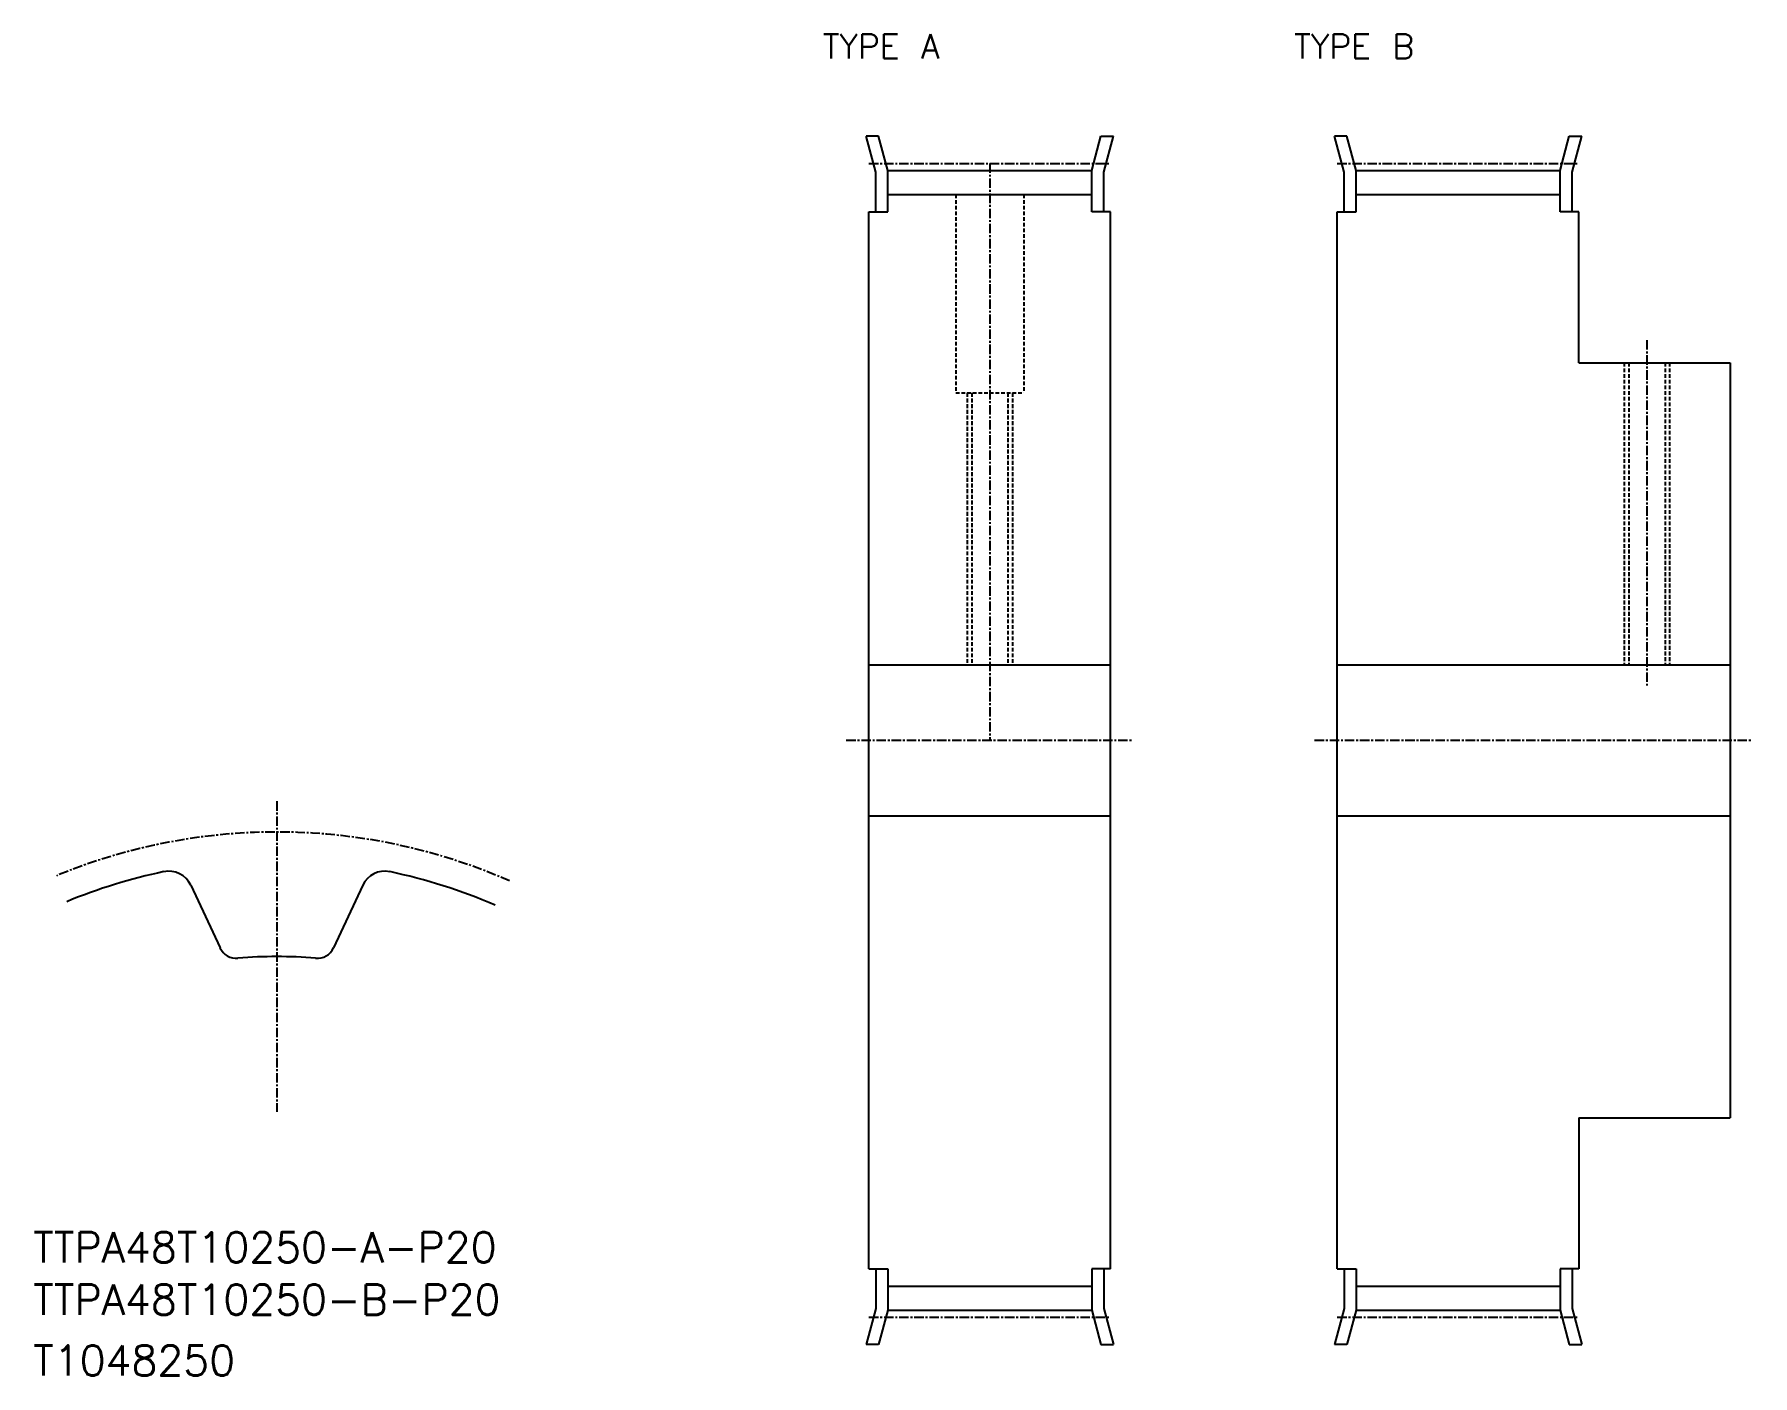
# Model space of a CAD drawing. Extents: x 10 to 238, y 43 to 221.
import ezdxf

# ---------------------------------------------------------------- set-up
doc = ezdxf.new("R2010")
doc.units = 0
doc.linetypes.add('CENTER', pattern=[2, 1.25, -0.25, 0.25, -0.25])
doc.linetypes.add('DASHED', pattern=[0.75, 0.5, -0.25])
doc.layers.get('0').update_dxf_attribs({"linetype": 'CONTINUOUS'})
doc.layers.add('CENTER', color=1, linetype='CENTER')
doc.styles.get("Standard").update_dxf_attribs({"font": 'txt.shx'})

msp = doc.modelspace()

# ---------------------------------------------------------------- linework, layer by layer
at = {"color": 7, "linetype": 'CONTINUOUS'}
for p, q in [((121.57, 202.87), (120.3, 207.61)), ((121.95, 207.61), (120.3, 207.61)), ((123.17, 203.09), (121.95, 207.61)), ((150.17, 203.09), (151.38, 207.61)), ((151.38, 207.61), (153.04, 207.61)), ((151.77, 202.87), (153.04, 207.61)), ((183.57, 202.87), (182.3, 207.61)), ((183.95, 207.61), (182.3, 207.61)), ((185.17, 203.09), (183.95, 207.61)), ((212.17, 203.09), (213.38, 207.61)), ((213.38, 207.61), (215.04, 207.61)), ((213.77, 202.87), (215.04, 207.61)), ((121.57, 197.61), (121.57, 202.87)), ((123.17, 197.61), (123.17, 203.09)), ((123.17, 203.09), (150.17, 203.09)), ((150.17, 197.61), (150.17, 203.09)), ((151.77, 197.61), (151.77, 202.87)), ((183.57, 197.61), (183.57, 202.87)), ((185.17, 203.09), (212.17, 203.09)), ((185.17, 197.61), (185.17, 203.09)), ((212.17, 197.61), (212.17, 203.09)), ((213.77, 197.61), (213.77, 202.87)), ((123.17, 199.89), (150.17, 199.89)), ((185.17, 199.89), (212.17, 199.89)), ((120.67, 57.61), (120.67, 197.61)), ((120.67, 197.61), (123.17, 197.61)), ((152.67, 197.61), (150.17, 197.61)), ((152.67, 57.61), (152.67, 197.61)), ((182.67, 57.61), (182.67, 197.61)), ((182.67, 197.61), (185.17, 197.61)), ((214.67, 197.61), (212.17, 197.61)), ((214.67, 177.61), (214.67, 197.61)), ((214.67, 177.61), (234.67, 177.61)), ((234.67, 177.61), (234.67, 77.61)), ((120.67, 137.61), (152.67, 137.61)), ((182.67, 137.61), (234.67, 137.61)), ((120.67, 117.61), (152.67, 117.61)), ((182.67, 117.61), (234.67, 117.61)), ((30.87, 108.44), (34.75, 100.13)), ((53.66, 108.44), (49.79, 100.13)), ((214.67, 77.61), (214.67, 57.61)), ((214.67, 77.61), (234.67, 77.61)), ((120.67, 57.61), (123.17, 57.61)), ((121.57, 57.61), (121.57, 52.35)), ((123.17, 57.61), (123.17, 52.14)), ((152.67, 57.61), (150.17, 57.61)), ((150.17, 57.61), (150.17, 52.14)), ((151.77, 57.61), (151.77, 52.35)), ((182.67, 57.61), (185.17, 57.61)), ((183.57, 57.61), (183.57, 52.35)), ((185.17, 57.61), (185.17, 52.14)), ((212.17, 57.61), (212.17, 52.14)), ((214.67, 57.61), (212.17, 57.61)), ((213.77, 57.61), (213.77, 52.35)), ((123.17, 55.34), (150.17, 55.34)), ((185.17, 55.34), (212.17, 55.34)), ((121.57, 52.35), (120.3, 47.61)), ((151.77, 52.35), (153.04, 47.61)), ((183.57, 52.35), (182.3, 47.61)), ((213.77, 52.35), (215.04, 47.61)), ((123.17, 52.14), (121.95, 47.61)), ((123.17, 52.14), (150.17, 52.14)), ((150.17, 52.14), (151.38, 47.61)), ((185.17, 52.14), (183.95, 47.61)), ((185.17, 52.14), (212.17, 52.14)), ((212.17, 52.14), (213.38, 47.61)), ((121.95, 47.61), (120.3, 47.61)), ((151.38, 47.61), (153.04, 47.61)), ((183.95, 47.61), (182.3, 47.61)), ((213.38, 47.61), (215.04, 47.61))]:
    msp.add_line(p, q, dxfattribs=at)
at = {"color": 3, "linetype": 'DASHED'}
for p, q in [((132.17, 199.89), (132.17, 173.61)), ((141.17, 199.89), (141.17, 173.61)), ((220.67, 177.61), (220.67, 137.61)), ((221.27, 177.61), (221.27, 137.61)), ((226.07, 177.61), (226.07, 137.61)), ((226.67, 177.61), (226.67, 137.61)), ((132.17, 173.61), (141.17, 173.61)), ((133.67, 173.61), (133.67, 137.61)), ((134.27, 173.61), (134.27, 137.61)), ((139.07, 173.61), (139.07, 137.61)), ((139.67, 173.61), (139.67, 137.61))]:
    msp.add_line(p, q, dxfattribs=at)
at = {"color": 7, "linetype": 'CONTINUOUS'}
for centre, radius, start, end in [((42.27, 39.07), 72.7, 101.8695, 112.4966), ((27.97, 107.08), 3.2, 25, 101.8695), ((56.56, 107.08), 3.2, 78.1305, 155), ((42.27, 39.07), 72.7, 66.577, 78.1305), ((36.92, 101.14), 2.4, 205, 274.9213), ((47.61, 101.14), 2.4, 265.0787, 335), ((42.27, 39.07), 59.9, 85.0787, 94.9213)]:
    msp.add_arc(centre, radius, start, end, dxfattribs=at)
at = {"layer": 'CENTER', "color": 1, "linetype": 'CENTER'}
for p, q in [((120.67, 204.01), (152.67, 204.01)), ((136.67, 204.01), (136.67, 127.61)), ((182.67, 204.01), (214.67, 204.01)), ((223.67, 180.61), (223.67, 134.61)), ((117.67, 127.61), (155.67, 127.61)), ((179.67, 127.61), (237.67, 127.61)), ((42.27, 119.54), (42.27, 78.4)), ((120.67, 51.22), (152.67, 51.22)), ((182.67, 51.22), (214.67, 51.22))]:
    msp.add_line(p, q, dxfattribs=at)
msp.add_arc((42.27, 39.07), 76.4, 66.2136, 112.4493, dxfattribs=at)

# ---------------------------------------------------------------- texts
at = {"color": 7, "linetype": 'CONTINUOUS'}
for s, height, p in [('TYPE A', 3.2, (114.56, 217.91)), ('TYPE B', 3.2, (176.97, 217.91)), ('TTPA48T10250-A-P20', 4, (10, 58.47)), ('TTPA48T10250-B-P20', 4, (10, 51.54)), ('T1048250', 4, (10, 43.47))]:
    msp.add_text(s, height=height, dxfattribs=at).set_placement(p)

doc.saveas('drawing.dxf')
